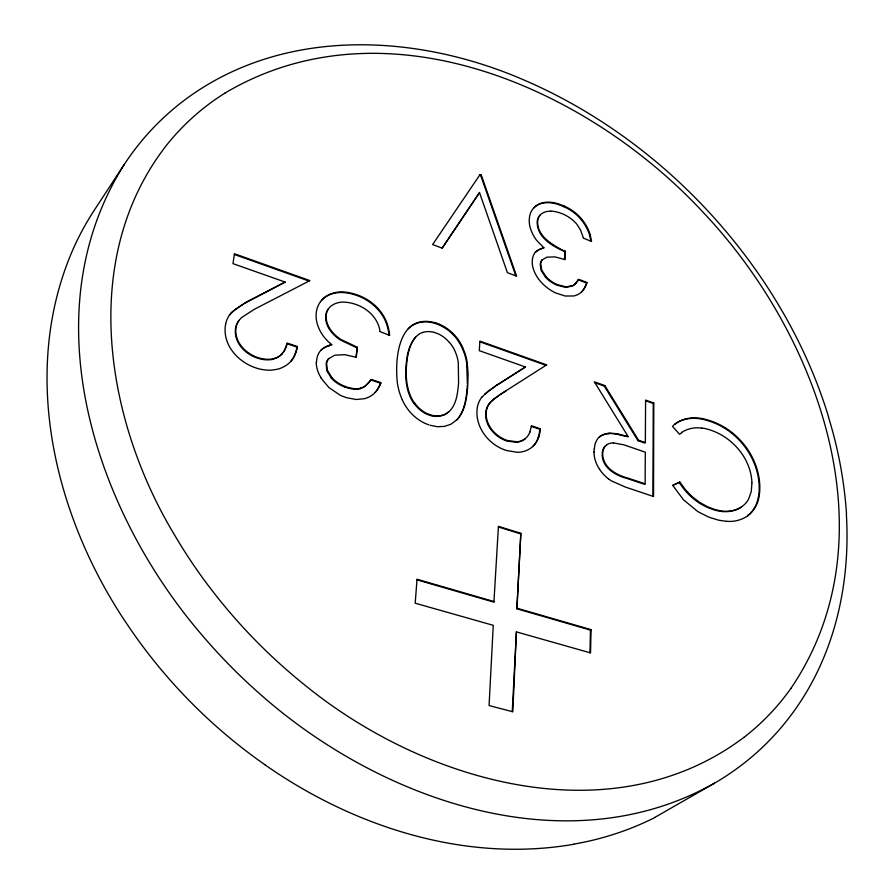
<?xml version="1.0" encoding="UTF-8"?>
<svg xmlns="http://www.w3.org/2000/svg" width="894" height="894" viewBox="0 0 894 894"><rect width="100%" height="100%" fill="white"/><g stroke="black" fill="none" stroke-linecap="round" stroke-linejoin="round"><path stroke-width="1.34" d="M652.944 496.315L653.235 403.473L653.793 402.993L645.591 400.076L645.356 442.575L644.786 443.055L637.992 440.708L604.243 386.052L594.923 382.733M653.793 402.993L653.525 496.505L625.297 487.029L611.652 480.994A34.821 34.821 0 0 1 609.127 479.307L608.401 478.771M604.97 446.307A11.052 11.052 0 0 0 602.243 453.09C601.181 466.959 615.016 475.351 626.795 478.391L644.54 484.302L645.122 483.833L645.3 452.185L624.034 444.866L613.407 442.865M589.962 652.754L590.465 630.102L591.057 629.655L590.543 652.911L516.408 631.89L512.251 711.635M564.539 259.439L564.807 251.438C554.571 245.694 536.601 237.089 537.696 221.008A11.13 11.13 0 0 1 538.177 218.695A9.99 9.99 0 0 1 540.378 214.851M565.332 250.901L565.042 259.629L555.587 257.036A26.876 26.876 0 0 0 554.638 256.913L546.994 257.137L542.401 259.763M316.431 362.506L316.822 358.874A17.087 17.087 0 0 1 320.667 350.493A19.132 19.132 0 0 1 329.048 345.844M590.465 630.102L516.888 608.792L520.844 533.293L498.427 526.354L493.924 602.143L417.006 579.871M516.408 631.89L512.81 711.78L489.074 705.545L493.264 625.331L415.196 603.204L417.04 579.245L494.494 601.684M516.888 608.792L520.844 533.293M467.394 383.973L466.668 363.154A54.657 54.657 0 0 0 465.685 358.114L465.394 356.963A54.02 54.02 0 0 0 464.388 353.611L462.187 348.057A49.807 49.807 0 0 0 461.248 346.112L459.36 342.715M467.327 385.113L467.204 386.845M458.577 382.777L458.298 362.718A41.504 41.504 0 0 0 456.733 355.622L455.325 351.867A34.832 34.832 0 0 0 453.236 347.688L452.375 346.302A32.62 32.62 0 0 0 450.174 343.262L449.492 342.447M467.718 386.61L468.098 373.591L467.193 362.629A54.679 54.679 0 0 0 466.21 357.589L465.919 356.438A54.053 54.053 0 0 0 464.914 353.085L462.712 347.531A49.84 49.84 0 0 0 461.773 345.576L459.885 342.19A43.549 43.549 0 0 0 456.108 336.848L455.873 336.591A44.912 44.912 0 0 0 452.9 333.384L450.207 330.936A39.112 39.112 0 0 0 446.855 328.377L445.246 327.338A39.962 39.962 0 0 0 438.697 323.997M458.544 383.269C457.616 394.187 456.085 408.044 446.028 413.71A14.148 14.148 0 0 1 444.497 414.447L443.692 414.749M467.674 387.191C466.623 398.456 465.204 410.916 457.113 419.554C464.02 411.944 466.4 398.802 467.126 387.996M594.186 448.721L594.041 451.995M539.752 429.69L539.473 432.215A28.474 28.474 0 0 1 539.283 433.422L538.289 437.367M540.3 429.198L540.021 431.713A28.474 28.474 0 0 1 539.831 432.919L538.836 436.875M355.89 357.187L357.354 347.274L340.905 339.441A37.235 37.235 0 0 1 339.541 338.547C331.763 333.16 324.813 323.997 326.355 314.04A12.997 12.997 0 0 1 327.07 311.47M357.354 347.274L356.315 357.321L345.118 354.739A32.687 32.687 0 0 0 344.201 354.661L334.736 355.231L328.914 358.516M532.366 259.584L532.232 262.903A22.696 22.696 0 0 0 533.439 269.195C536.791 279.319 544.927 287.309 554.202 292.249A34.106 34.106 0 0 0 555.543 292.908L565.153 296.026L573.624 295.981A17.053 17.053 0 0 0 575.736 295.4L577.032 294.908A15.287 15.287 0 0 0 579.971 293.254L580.161 293.109A15.287 15.287 0 0 0 581.592 291.925M486.325 411.452C484.727 424.583 495.421 436.652 507.401 440.496M531.394 426.069L529.907 432.059M286.829 343.676L287.309 343.117L297.389 346.526L296.339 349.912A28.53 28.53 0 0 1 295.668 352.37L294.741 354.884A24.965 24.965 0 0 1 292.304 359.388L290.975 361.154M297.389 346.526L296.83 349.353A28.53 28.53 0 0 1 296.149 351.811L295.232 354.326M758.336 497.779L759.062 492.795A40.945 40.945 0 0 0 759.174 491.052L759.218 487.074M225.668 323.851C220.84 348.995 246.23 370.474 270.044 370.194A30.05 30.05 0 0 0 271.541 370.138L277.308 369.267A27.792 27.792 0 0 0 282.359 367.49L284.705 366.272A24.54 24.54 0 0 0 290.93 361.265A25.066 25.066 0 0 0 295.232 354.326M286.75 344L286.248 345.911A21.646 21.646 0 0 1 285.957 346.816L284.605 350.023A18.148 18.148 0 0 1 283.052 352.571L283.532 352.012A18.148 18.148 0 0 0 285.085 349.453L286.438 346.257A21.646 21.646 0 0 0 286.728 345.352L287.231 343.441M587 282.47L585.838 284.873A18.986 18.986 0 0 1 585.414 285.957L584.084 288.583A16.863 16.863 0 0 1 582.91 290.338L581.726 291.757A15.097 15.097 0 0 0 582.419 291.064L583.447 289.824A16.863 16.863 0 0 0 584.62 288.058L585.939 285.443A18.975 18.975 0 0 0 586.375 284.359L587 282.47L578.764 279.33L578.228 279.844M380.442 383.381L381.023 382.677L371.334 379.425L370.831 379.961L380.509 383.213M380.308 383.727L379.615 385.415A23.691 23.691 0 0 1 379.09 386.532L377.123 389.896A21.691 21.691 0 0 1 376.072 391.348L373.86 393.74A19.813 19.813 0 0 1 372.586 394.779L371.066 395.852A20.07 20.07 0 0 1 368.619 397.193L365.691 398.344A22.115 22.115 0 0 1 364.629 398.657L356.214 399.517L346.57 397.696M380.822 383.191L380.129 384.878A23.691 23.691 0 0 1 379.592 385.996L377.637 389.359A21.679 21.679 0 0 1 376.575 390.812L375.122 392.5M327.081 311.481L327.17 311.257A12.874 12.874 0 0 1 328.947 308.151L330.165 306.832A15.198 15.198 0 0 1 333.004 304.753L333.797 304.306A19.243 19.243 0 0 1 338.211 302.664L341.083 302.183A21.4 21.4 0 0 1 342.447 302.094C359.489 302.116 377.559 313.66 380.028 331.462M415.889 336.803C407.664 345.933 406.357 359.064 405.742 370.798A56.545 56.545 0 0 0 405.72 372.06L405.82 377.302A54.098 54.098 0 0 0 405.887 378.475L406.289 382.61A43.772 43.772 0 0 0 406.736 385.47L407.474 388.89A47.058 47.058 0 0 0 408.279 391.807L409.687 395.696A37.57 37.57 0 0 0 413.587 403.038M415.431 337.306C408.145 346.537 406.804 358.907 406.256 370.261A56.557 56.557 0 0 0 406.234 371.524L406.334 376.776A54.121 54.121 0 0 0 406.412 377.95L406.804 382.073A43.795 43.795 0 0 0 407.251 384.934L407.988 388.354A47.08 47.08 0 0 0 408.804 391.27L410.201 395.17A37.604 37.604 0 0 0 414.112 402.512M828.615 417.006C814.468 370.552 793.146 326.399 766.571 285.801A558.448 558.448 0 0 0 746.825 257.628A571.266 571.266 0 0 0 660.364 165.368C619.486 130.535 573.657 101.391 524.286 80.147C423.164 36.073 298.797 27.356 202.357 87.858A255.952 255.952 0 0 0 142.705 139.676A259.361 259.361 0 0 0 124.143 164.664C31.022 312.162 93.3 505.445 197.429 629.667A576.686 576.686 0 0 0 259.618 693.699C378.486 799.359 565.701 867.035 714.597 783.133A258.344 258.344 0 0 0 757.587 751.832A256.6 256.6 0 0 0 801.694 699.801C836.952 645.166 850.306 578.563 846.35 514.195M578.653 279.509L576.339 282.727A12.091 12.091 0 0 1 575.959 283.13L575.714 283.342M578.116 280.023L575.937 283.096M124.132 164.652L94.194 210.358A273.475 273.475 0 0 0 72.47 250.599C19.411 373.681 54.903 518.229 127.887 625.398A535.014 535.014 0 0 0 265.216 764.94M442.105 248.107L479.508 192.545L507.401 272.67L516.62 276.145L481.274 175.056L479.564 175.123M479.508 192.545L442.217 248.152L432.629 244.543L480.056 174.565M790.855 688.481C893.564 537.182 818.144 333.607 703.12 212.303C587.459 87.567 385.191 -1.822 225.154 92.954M371.189 379.626L365.601 385.672A12.661 12.661 0 0 1 364.316 386.532L362.551 387.426A13.555 13.555 0 0 1 361.645 387.795L360.807 388.063M370.753 380.263L368.417 383.146M229.736 314.71L230.35 313.917A24.194 24.194 0 0 1 232.395 311.671L246.163 302.127L285.141 282.068L232.988 263.641L234.463 253.762L309.894 280.604L254.41 309.268L241.849 317.359A19.478 19.478 0 0 0 239.626 319.672M320.533 301.636C326.858 292.83 338.826 290.528 348.928 292.662A42.241 42.241 0 0 1 352.951 293.59C369.736 297.87 384.711 310.944 388.454 328.254A50.276 50.276 0 0 1 389.449 333.574L389.661 335.395L380.062 331.618M282.672 353.063L281.655 354.248A16.919 16.919 0 0 1 276.335 358.081L273.072 359.209A19.903 19.903 0 0 1 270.29 359.734C252.868 361.344 232.485 346.246 235.625 327.595A17.813 17.813 0 0 1 238.944 320.454M285.141 282.068L244.151 303.602L235.871 308.944L230.35 313.928M541.831 260.355L542.256 259.886A7.7 7.7 0 0 0 540.736 263.741L541.697 269.999L545.943 276.481M482.157 396.88L487.845 391.449L496.025 385.727M282.135 353.711L282.169 353.678A16.919 16.919 0 0 1 276.827 357.522L273.553 358.65A19.903 19.903 0 0 1 270.77 359.176C253.348 360.785 232.954 345.676 236.094 327.014A17.813 17.813 0 0 1 239.413 319.873M535.405 252.298L536.523 251.292A14.852 14.852 0 0 1 541.742 248.767L543.921 247.806L536.545 240.251A31.905 31.905 0 0 1 535.875 239.313C531.505 233.077 528.421 225.422 529.416 217.7A17.601 17.601 0 0 1 533.93 207.631M515.804 275.833L480.771 175.615L481.274 175.056M320.51 301.613A22.071 22.071 0 0 0 316.61 310.576C314.856 319.102 317.75 327.93 322.566 334.959A33.458 33.458 0 0 0 324.22 337.239L327.528 340.927A36.699 36.699 0 0 0 328.88 342.19L331.752 344.603L329.026 345.766M489.979 402.781L491.488 401.25M490.515 402.266L492.605 400.199M321.482 300.473C328.087 292.953 339.038 291.343 348.436 293.221A42.219 42.219 0 0 1 352.459 294.148C369.244 298.417 384.208 311.492 387.94 328.802A48.645 48.645 0 0 1 388.845 333.373L389.069 335.183M435.97 323.025A33.704 33.704 0 0 0 432.327 322.052C397.998 315.258 394.656 359.958 397.405 383.09A58.166 58.166 0 0 0 398.199 387.527L398.702 389.65A53.014 53.014 0 0 0 399.752 393.271L400.981 396.724A51.785 51.785 0 0 0 402.367 399.998M533.942 445.357L532.098 447.089A22.708 22.708 0 0 1 522.197 451.816L521.671 451.906A24.306 24.306 0 0 1 517.28 452.308L506.764 450.542M367.78 383.817L365.009 386.275A12.661 12.661 0 0 1 363.813 387.068L361.958 388.007A13.555 13.555 0 0 1 361.142 388.331L360.304 388.599M415.956 336.725L419.219 334.054A13.745 13.745 0 0 1 420.94 333.127L422.773 332.445M534.009 207.699C539.283 201.865 548.022 201.273 555.241 202.994A36.207 36.207 0 0 1 558.649 203.921L564.337 206.112M456.264 420.415L456.901 419.722L451.057 424.181L444.474 426.382L437.322 426.717L430.025 425.231M605.059 446.385L607.048 444.687M408.189 328.813C414.157 322.533 423.577 320.689 431.813 322.6A33.681 33.681 0 0 1 435.456 323.561L438.183 324.556A39.939 39.939 0 0 1 444.72 327.886L446.341 328.914A39.09 39.09 0 0 1 449.693 331.462L452.375 333.92A44.879 44.879 0 0 1 455.359 337.127L455.571 337.384A43.515 43.515 0 0 1 459.36 342.715M575.2 283.879L575.736 283.353M449.067 411.564L445.491 414.235A14.148 14.148 0 0 1 443.96 414.961L443.066 415.297A20.596 20.596 0 0 1 431.511 415.878L426.762 414.19A32.665 32.665 0 0 1 413.754 402.926M532.679 446.598L533.472 445.76A22.451 22.451 0 0 0 538.244 437.356M546.133 365.378L546.67 364.875L479.888 341.106L479.296 350.671L525.437 366.976L498.863 383.906M534.131 207.587C539.495 202.323 547.776 201.899 554.727 203.53A36.196 36.196 0 0 1 558.135 204.458L563.823 206.648M749.653 513.849L747.518 515.659M484.637 394.254L495.31 386.186M492.058 400.713L494.963 398.266M535.841 251.862L535.886 251.829A14.013 14.013 0 0 1 542.278 248.286L543.921 247.806M492.102 400.668L494.393 398.713M529.896 432.048A16.17 16.17 0 0 1 526.477 437.546L524.554 439.245M604.243 386.052L604.791 385.549L638.562 440.239L645.356 442.575M599.718 436.753L600.276 436.306A16.628 16.628 0 0 1 609.172 433.244M604.791 385.549L594.365 381.839L628.18 436.663C622.135 436.116 615.295 432.841 608.602 433.624M637.992 440.708L638.562 440.239M759.811 486.012C758.861 456.398 737.282 428.952 709.009 420.392A50.947 50.947 0 0 0 706.796 419.722C695.286 416.079 680.87 417.498 672.478 426.36L679.619 434.305L681.675 432.774M525.203 438.675L525.158 438.708A15.243 15.243 0 0 1 516.933 441.759L507.703 440.586M672.757 485.464L679.887 482.056L685.732 490.08L692.124 496.628L699.566 502.339L707.735 506.82A46.656 46.656 0 0 0 708.953 507.345L714.999 509.513A39.459 39.459 0 0 0 718.374 510.373C729.303 513.1 742.914 509.826 748.468 499.277A19.355 19.355 0 0 0 748.669 498.919L751.239 491.577L751.932 483.028M494.304 398.869L498.774 395.595M494.661 398.59L498.159 396.02M674.635 424.415C683.474 417.431 695.789 417.129 706.215 420.191A50.924 50.924 0 0 1 708.428 420.851C736.701 429.411 758.28 456.856 759.218 486.459M743.786 737.472C610.937 837.365 423.365 781.647 305.178 685.352A556.034 556.034 0 0 1 214.314 593.381L207.162 584.061A532.522 532.522 0 0 1 174.922 535.595C105.034 420.191 78.348 257.047 167.357 144.191A232.485 232.485 0 0 1 225.176 92.976M741.674 506.831C735.326 511.58 725.749 512.72 717.77 510.809A39.448 39.448 0 0 1 714.407 509.971L708.361 507.792A46.622 46.622 0 0 1 707.143 507.267C695.621 502.093 685.955 493.209 679.306 482.514M498.696 395.506L499.377 395.182M499.31 395.081L500.942 394.142M499.914 394.667L501.791 393.583M501.478 393.628L503.322 392.611M495.835 385.672L498.64 383.872M502.327 393.069L506.295 390.756M496.55 385.213L497.5 384.599M497.343 384.867L525.437 366.976M546.67 364.875L506.082 390.712M503.858 392.097L505.155 391.281M714.597 783.133L655.023 817.317M679.887 482.056L672.668 485.319L683.362 499.657L697.242 511.144A56.847 56.847 0 0 0 699.007 512.24L708.26 516.866A57.127 57.127 0 0 0 710.194 517.615L718.698 520.196L726.498 521.381M329.517 345.218L331.752 344.603M573.758 844.271C465.495 863.101 353.8 826.894 265.194 764.973M609.16 433.132L617.486 433.746L628.18 436.663M550.637 211.051C560.37 211.643 569.847 216.393 576.351 223.645M701.846 428.058L702.382 428.125A38.554 38.554 0 0 1 707.411 429.154C731.169 435.557 750.949 457.706 751.932 482.693M349.554 387.884L345.218 386.51M349.051 388.421L344.715 387.046M434.216 332.367L439.077 334.2A33.413 33.413 0 0 1 449.391 342.525M517.47 608.345L591.057 629.655M507.3 441.133L516.386 442.306A15.243 15.243 0 0 0 524.566 439.267M506.708 440.943C494.795 437.054 484.19 425.041 485.788 411.966A17.131 17.131 0 0 1 489.957 402.758M506.552 450.487C489.052 445.268 474.904 427.254 477.161 408.636A22.942 22.942 0 0 1 482.089 396.824M498.394 527.002L520.274 533.763M346.19 397.584L342.514 396.221A38.565 38.565 0 0 1 339.899 395.036L328.903 387.527L321.102 378.24M435.97 323.036L438.697 324.019M645.122 483.833L627.376 477.921C615.541 474.87 601.841 466.523 602.757 452.599A11.052 11.052 0 0 1 605.529 445.827M531.438 425.756L540.334 428.774L539.786 429.265L531.349 426.416M287.153 343.788L296.897 347.084M428.762 424.818L427.813 424.482A40.375 40.375 0 0 1 420.012 420.582L419.442 420.225A43.739 43.739 0 0 1 415.587 417.386L415.319 417.163A45.628 45.628 0 0 1 411.698 413.788L410.715 412.749A46.656 46.656 0 0 1 406.234 406.971L405.63 406.032A48.958 48.958 0 0 1 403.384 402.088L402.367 399.998M234.351 254.477L309.056 281.051M479.843 341.799L545.966 365.322M645.58 400.758L653.235 403.473M578.396 279.911L586.464 282.985M356.851 347.822L340.413 339.999A37.213 37.213 0 0 1 339.049 339.105C331.965 334.177 325.785 326.411 325.617 317.448A30.038 30.038 0 0 1 325.662 316.409L325.874 314.599A12.997 12.997 0 0 1 326.589 312.04L326.679 311.816A12.874 12.874 0 0 1 328.456 308.709M479.653 175.168L480.771 175.615M564.807 251.438C552.112 246.342 536.769 237.055 537.182 221.544A11.13 11.13 0 0 1 537.663 219.231A9.99 9.99 0 0 1 539.864 215.387M545.418 277.006L541.172 270.524L540.211 264.266A7.7 7.7 0 0 1 541.764 260.299M331.752 377.369L327.238 370.071L326.645 363.098A9.644 9.644 0 0 1 328.791 358.539M331.249 377.916L326.735 370.619L326.154 363.657A9.644 9.644 0 0 1 328.299 359.086M576.932 224.316L580.552 230.093L583.29 237.67M599.606 469.35L598.79 468.065A31.245 31.245 0 0 1 593.962 451.995M590.051 234.887L590.275 235.636A46.175 46.175 0 0 1 591.213 239.525L591.571 241.525L583.391 238.072M589.526 235.413L589.749 236.161A45.538 45.538 0 0 1 590.565 239.458L590.9 241.268M759.811 486.627L759.766 490.605A40.956 40.956 0 0 1 759.654 492.348L758.928 497.343A30.284 30.284 0 0 1 747.686 515.883M599.673 436.685A16.64 16.64 0 0 1 608.602 433.724M360.841 388.197A21.691 21.691 0 0 1 349.599 387.728M345.24 386.431A33.424 33.424 0 0 1 331.652 377.447M225.657 323.851A24.462 24.462 0 0 1 229.702 314.688M532.433 259.595A13.41 13.41 0 0 1 535.327 252.231M321.058 350.079A19.109 19.109 0 0 1 329.54 345.296M321.326 378.084A29.491 29.491 0 0 1 316.185 362.517M344.738 386.968A33.402 33.402 0 0 1 331.16 377.994M360.338 388.734A21.691 21.691 0 0 1 349.096 388.264M545.385 277.039A30.966 30.966 0 0 0 554.314 283.923A34.318 34.318 0 0 0 556.928 285.186L565.813 287.443L572.585 285.935A9.655 9.655 0 0 0 573.881 285.052L575.133 283.912L574.406 284.538A9.644 9.644 0 0 1 573.121 285.409L566.338 286.918L557.465 284.661A34.341 34.341 0 0 1 554.839 283.42A30.988 30.988 0 0 1 545.899 276.514M563.801 206.693A46.253 46.253 0 0 1 589.738 235.345M758.235 497.768A30.497 30.497 0 0 1 749.787 513.983M606.992 444.575A11.611 11.611 0 0 1 613.329 442.955M538.791 436.864A22.384 22.384 0 0 1 533.964 445.38M486.314 411.452A17.131 17.131 0 0 1 490.493 402.244M540.401 214.661A13.958 13.958 0 0 1 550.626 211.275M564.315 206.156A46.287 46.287 0 0 1 590.264 234.82M414.268 402.401A32.854 32.854 0 0 0 426.851 413.509L432.059 415.308A20.596 20.596 0 0 0 443.603 414.827M422.761 332.389A20.238 20.238 0 0 1 434.205 332.4M747.429 516.073A31.994 31.994 0 0 1 726.509 521.28M681.496 432.495A28.876 28.876 0 0 1 701.824 428.17M594.421 448.721A17.5 17.5 0 0 1 599.528 436.563M599.606 469.361A36.576 36.576 0 0 0 601.953 472.535L602.344 472.993A38.554 38.554 0 0 0 608.389 478.782M790.844 688.469A231.602 231.602 0 0 1 743.808 737.505M655.078 817.44A290.304 290.304 0 0 1 573.736 844.126M828.447 417.062A420.862 420.862 0 0 1 846.529 514.184"/></g></svg>
